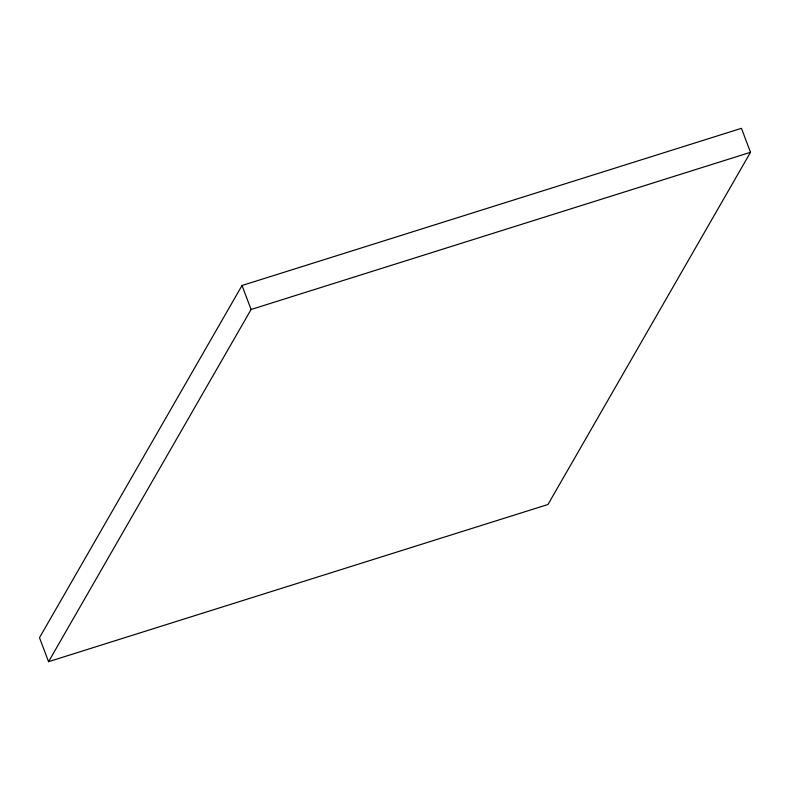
<?xml version="1.0" encoding="UTF-8"?>
<svg xmlns="http://www.w3.org/2000/svg" width="790" height="790" viewBox="0 0 790 790"><rect width="100%" height="100%" fill="white"/><g stroke="black" fill="none" stroke-linecap="round" stroke-linejoin="round"><path stroke-width="1.19" d="M242.026 285.506L39.5 637.698L48.565 661.674L547.974 504.494L750.5 152.302L741.435 128.326L242.026 285.506L251.092 309.483L48.565 661.674M251.092 309.483L750.5 152.302"/></g></svg>
